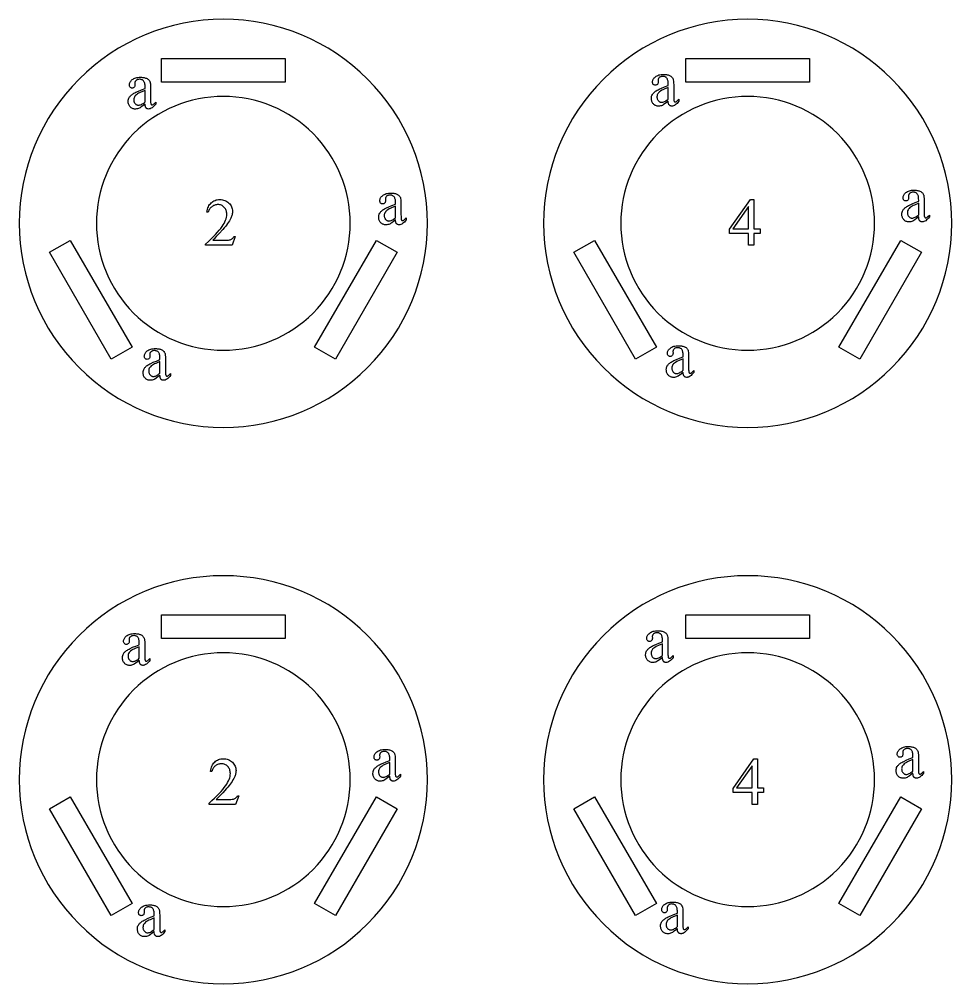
# Model space of a CAD drawing. Extents: x 9 to 960, y -397 to 558.
# Drawn here: x 308.7 to 496.1, y 238.2 to 432 of the extents above; entities that cross this region are included whole.
import ezdxf

# ---------------------------------------------------------------- set-up
doc = ezdxf.new("R2010")
doc.units = 0
doc.header["$MEASUREMENT"] = 0
for name, color, linetype in [('EXT', 1, 'CONTINUOUS'), ('INT', 5, 'CONTINUOUS'), ('TEXT', 18, 'CONTINUOUS')]:
    doc.layers.add(name, color=color, linetype=linetype)

msp = doc.modelspace()

# ---------------------------------------------------------------- linework, layer by layer
at = {"layer": 'EXT'}
for points in [[(349.72, 431.96, 0.414214), (308.72, 390.96, 0.414214), (349.72, 349.96, 0.414214), (390.72, 390.96, 0.414214)], [(455.09, 431.96, 0.414214), (414.09, 390.96, 0.414214), (455.09, 349.96, 0.414214), (496.09, 390.96, 0.414214)], [(349.72, 320.15, 0.414214), (308.72, 279.15, 0.414214), (349.72, 238.15, 0.414214), (390.72, 279.15, 0.414214)], [(455.09, 320.15, 0.414214), (414.09, 279.15, 0.414214), (455.09, 238.15, 0.414214), (496.09, 279.15, 0.414214)]]:
    msp.add_lwpolyline(points, format="xyb", close=True, dxfattribs=at)
at = {"layer": 'INT'}
for points in [[(337.32, 419.31), (337.32, 424.11), (362.12, 424.11), (362.12, 419.31)], [(442.69, 419.31), (442.69, 424.11), (467.49, 424.11), (467.49, 419.31)], [(331.37, 366.05), (327.21, 363.65), (314.81, 385.13), (318.97, 387.53)], [(380.47, 387.53), (384.63, 385.13), (372.23, 363.65), (368.07, 366.05)], [(436.74, 366.05), (432.58, 363.65), (420.18, 385.13), (424.34, 387.53)], [(485.84, 387.53), (490, 385.13), (477.6, 363.65), (473.44, 366.05)], [(337.32, 307.5), (337.32, 312.3), (362.12, 312.3), (362.12, 307.5)], [(442.69, 307.5), (442.69, 312.3), (467.49, 312.3), (467.49, 307.5)], [(331.37, 254.24), (327.21, 251.84), (314.81, 273.31), (318.97, 275.71)], [(380.47, 275.71), (384.63, 273.31), (372.23, 251.84), (368.07, 254.24)], [(436.74, 254.24), (432.58, 251.84), (420.18, 273.31), (424.34, 275.71)], [(485.84, 275.71), (490, 273.31), (477.6, 251.84), (473.44, 254.24)]]:
    msp.add_lwpolyline(points, close=True, dxfattribs=at)
for points in [[(349.72, 416.46, 0.414214), (324.22, 390.96, 0.414214), (349.72, 365.46, 0.414214), (375.22, 390.96, 0.414214)], [(455.09, 416.46, 0.414214), (429.59, 390.96, 0.414214), (455.09, 365.46, 0.414214), (480.59, 390.96, 0.414214)], [(349.72, 304.65, 0.414214), (324.22, 279.15, 0.414214), (349.72, 253.65, 0.414214), (375.22, 279.15, 0.414214)], [(455.09, 304.65, 0.414214), (429.59, 279.15, 0.414214), (455.09, 253.65, 0.414214), (480.59, 279.15, 0.414214)]]:
    msp.add_lwpolyline(points, format="xyb", close=True, dxfattribs=at)
at = {"layer": 'TEXT'}
for points in [[(439.13, 415.51), (438.7, 415.18), (438.36, 414.94), (438.11, 414.77), (437.95, 414.67), (437.77, 414.6), (437.58, 414.55), (437.39, 414.52), (437.19, 414.51), (437.03, 414.51), (436.89, 414.53), (436.75, 414.57), (436.61, 414.61), (436.49, 414.67), (436.37, 414.75), (436.25, 414.84), (436.15, 414.94), (436.05, 415.05), (435.97, 415.17), (435.9, 415.3), (435.84, 415.44), (435.8, 415.58), (435.77, 415.74), (435.75, 415.9), (435.74, 416.07), (435.75, 416.29), (435.79, 416.49), (435.85, 416.67), (435.94, 416.84), (436.01, 416.95), (436.1, 417.06), (436.2, 417.17), (436.31, 417.28), (436.44, 417.39), (436.57, 417.49), (436.72, 417.59), (436.89, 417.69), (437.07, 417.79), (437.28, 417.9), (437.78, 418.13), (438.4, 418.39), (439.13, 418.66), (439.13, 418.9), (439.12, 419.12), (439.11, 419.32), (439.08, 419.5), (439.05, 419.67), (439.01, 419.81), (438.96, 419.94), (438.9, 420.05), (438.84, 420.15), (438.76, 420.23), (438.68, 420.3), (438.58, 420.35), (438.48, 420.4), (438.37, 420.44), (438.26, 420.46), (438.13, 420.48), (438, 420.49), (437.8, 420.47), (437.71, 420.45), (437.62, 420.43), (437.54, 420.4), (437.47, 420.36), (437.4, 420.31), (437.33, 420.26), (437.22, 420.14), (437.18, 420.08), (437.14, 420.02), (437.12, 419.95), (437.1, 419.88), (437.08, 419.81), (437.08, 419.74), (437.09, 419.36), (437.08, 419.21), (437.06, 419.09), (437.01, 418.98), (436.94, 418.89), (436.85, 418.81), (436.76, 418.76), (436.65, 418.73), (436.53, 418.72), (436.41, 418.73), (436.31, 418.76), (436.21, 418.82), (436.13, 418.89), (436.06, 418.99), (436.01, 419.1), (435.98, 419.22), (435.97, 419.36), (435.98, 419.51), (436.01, 419.64), (436.05, 419.78), (436.12, 419.91), (436.2, 420.04), (436.3, 420.17), (436.42, 420.29), (436.56, 420.41), (436.71, 420.52), (436.88, 420.62), (437.06, 420.7), (437.26, 420.77), (437.47, 420.82), (437.7, 420.86), (437.94, 420.88), (438.2, 420.89), (438.39, 420.89), (438.58, 420.87), (438.76, 420.85), (438.93, 420.82), (439.09, 420.78), (439.25, 420.74), (439.39, 420.68), (439.52, 420.62), (439.62, 420.56), (439.71, 420.5), (439.79, 420.43), (439.86, 420.35), (439.93, 420.27), (440, 420.18), (440.05, 420.08), (440.1, 419.97), (440.13, 419.89), (440.15, 419.79), (440.19, 419.54), (440.21, 419.21), (440.22, 418.81), (440.22, 416.74), (440.23, 416.04), (440.24, 415.82), (440.25, 415.68), (440.27, 415.59), (440.3, 415.51), (440.33, 415.46), (440.36, 415.42), (440.4, 415.39), (440.45, 415.37), (440.49, 415.35), (440.54, 415.35), (440.64, 415.36), (440.72, 415.4), (440.81, 415.46), (440.93, 415.56), (441.26, 415.88), (441.26, 415.51), (441.08, 415.27), (440.89, 415.07), (440.71, 414.9), (440.54, 414.76), (440.36, 414.65), (440.18, 414.57), (440.01, 414.53), (439.93, 414.52), (439.84, 414.51), (439.69, 414.53), (439.62, 414.54), (439.55, 414.57), (439.49, 414.6), (439.43, 414.64), (439.37, 414.69), (439.32, 414.74), (439.28, 414.8), (439.24, 414.87), (439.21, 414.95), (439.18, 415.04), (439.14, 415.26)], [(333.99, 414.93), (333.57, 414.6), (333.23, 414.36), (332.98, 414.19), (332.82, 414.09), (332.64, 414.02), (332.45, 413.97), (332.25, 413.94), (332.06, 413.92), (331.9, 413.93), (331.75, 413.95), (331.61, 413.99), (331.48, 414.03), (331.35, 414.09), (331.23, 414.17), (331.12, 414.26), (331.02, 414.36), (330.92, 414.47), (330.84, 414.59), (330.77, 414.72), (330.71, 414.86), (330.67, 415), (330.63, 415.16), (330.61, 415.32), (330.61, 415.49), (330.62, 415.71), (330.66, 415.91), (330.72, 416.09), (330.81, 416.26), (330.88, 416.37), (330.97, 416.48), (331.07, 416.59), (331.18, 416.7), (331.3, 416.8), (331.44, 416.91), (331.59, 417.01), (331.75, 417.11), (331.94, 417.21), (332.15, 417.32), (332.65, 417.55), (333.27, 417.81), (333.99, 418.08), (333.99, 418.32), (333.99, 418.54), (333.98, 418.74), (333.95, 418.92), (333.92, 419.09), (333.88, 419.23), (333.83, 419.36), (333.77, 419.47), (333.7, 419.57), (333.63, 419.65), (333.54, 419.71), (333.45, 419.77), (333.35, 419.82), (333.24, 419.86), (333.12, 419.88), (333, 419.9), (332.86, 419.9), (332.67, 419.89), (332.58, 419.87), (332.49, 419.85), (332.41, 419.82), (332.33, 419.78), (332.27, 419.73), (332.2, 419.68), (332.09, 419.56), (332.05, 419.5), (332.01, 419.44), (331.98, 419.37), (331.96, 419.3), (331.95, 419.23), (331.95, 419.16), (331.96, 418.78), (331.95, 418.63), (331.92, 418.51), (331.87, 418.4), (331.81, 418.31), (331.72, 418.23), (331.63, 418.18), (331.52, 418.15), (331.4, 418.14), (331.28, 418.15), (331.17, 418.18), (331.08, 418.24), (331, 418.31), (330.93, 418.41), (330.88, 418.52), (330.85, 418.64), (330.84, 418.78), (330.85, 418.92), (330.88, 419.06), (330.92, 419.2), (330.99, 419.33), (331.07, 419.46), (331.17, 419.59), (331.29, 419.71), (331.42, 419.83), (331.58, 419.94), (331.75, 420.04), (331.93, 420.12), (332.13, 420.19), (332.34, 420.24), (332.57, 420.28), (332.81, 420.3), (333.06, 420.31), (333.26, 420.31), (333.45, 420.29), (333.63, 420.27), (333.8, 420.24), (333.96, 420.2), (334.11, 420.16), (334.26, 420.1), (334.39, 420.04), (334.49, 419.98), (334.57, 419.92), (334.66, 419.85), (334.73, 419.77), (334.8, 419.69), (334.86, 419.6), (334.92, 419.5), (334.97, 419.39), (335, 419.31), (335.02, 419.21), (335.06, 418.96), (335.08, 418.63), (335.09, 418.23), (335.09, 416.16), (335.1, 415.46), (335.11, 415.24), (335.12, 415.1), (335.14, 415.01), (335.17, 414.93), (335.2, 414.88), (335.23, 414.83), (335.27, 414.81), (335.31, 414.78), (335.36, 414.77), (335.41, 414.77), (335.51, 414.78), (335.59, 414.81), (335.68, 414.88), (335.8, 414.98), (336.13, 415.3), (336.13, 414.93), (335.95, 414.69), (335.76, 414.49), (335.58, 414.32), (335.4, 414.18), (335.23, 414.07), (335.05, 413.99), (334.88, 413.95), (334.79, 413.94), (334.71, 413.93), (334.56, 413.95), (334.48, 413.96), (334.42, 413.99), (334.36, 414.02), (334.3, 414.06), (334.24, 414.1), (334.19, 414.16), (334.15, 414.22), (334.11, 414.29), (334.07, 414.37), (334.05, 414.46), (334.01, 414.67)], [(333.99, 415.36), (333.99, 417.67), (333.17, 417.33), (332.89, 417.21), (332.7, 417.11), (332.46, 416.96), (332.25, 416.81), (332.08, 416.66), (332.01, 416.58), (331.95, 416.5), (331.85, 416.34), (331.78, 416.17), (331.74, 415.99), (331.72, 415.8), (331.73, 415.69), (331.74, 415.57), (331.76, 415.47), (331.79, 415.37), (331.83, 415.27), (331.88, 415.18), (331.94, 415.09), (332.01, 415.01), (332.08, 414.94), (332.16, 414.87), (332.23, 414.82), (332.32, 414.77), (332.4, 414.74), (332.49, 414.71), (332.57, 414.7), (332.67, 414.69), (332.8, 414.71), (332.94, 414.74), (333.09, 414.79), (333.25, 414.86), (333.42, 414.95), (333.6, 415.07), (333.79, 415.2)], [(439.13, 415.94), (439.13, 418.26), (438.3, 417.92), (438.02, 417.79), (437.83, 417.69), (437.59, 417.54), (437.38, 417.39), (437.21, 417.24), (437.14, 417.16), (437.08, 417.08), (436.98, 416.92), (436.91, 416.75), (436.87, 416.57), (436.86, 416.38), (436.86, 416.27), (436.87, 416.16), (436.9, 416.05), (436.93, 415.95), (436.97, 415.85), (437.02, 415.76), (437.07, 415.67), (437.14, 415.59), (437.21, 415.52), (437.29, 415.45), (437.37, 415.4), (437.45, 415.35), (437.53, 415.32), (437.62, 415.3), (437.71, 415.28), (437.8, 415.28), (437.93, 415.29), (438.07, 415.32), (438.22, 415.37), (438.38, 415.44), (438.55, 415.53), (438.73, 415.65), (438.92, 415.78)], [(489.46, 392.24), (489.03, 391.91), (488.7, 391.67), (488.45, 391.5), (488.28, 391.4), (488.1, 391.33), (487.91, 391.28), (487.72, 391.25), (487.52, 391.23), (487.37, 391.24), (487.22, 391.26), (487.08, 391.3), (486.95, 391.34), (486.82, 391.4), (486.7, 391.48), (486.59, 391.57), (486.48, 391.67), (486.39, 391.78), (486.3, 391.9), (486.23, 392.03), (486.18, 392.17), (486.13, 392.31), (486.1, 392.47), (486.08, 392.63), (486.07, 392.8), (486.09, 393.02), (486.12, 393.22), (486.19, 393.4), (486.27, 393.57), (486.35, 393.68), (486.43, 393.79), (486.53, 393.9), (486.65, 394.01), (486.77, 394.11), (486.91, 394.22), (487.06, 394.32), (487.22, 394.42), (487.4, 394.52), (487.61, 394.63), (488.12, 394.86), (488.73, 395.12), (489.46, 395.39), (489.46, 395.63), (489.45, 395.85), (489.44, 396.05), (489.42, 396.23), (489.39, 396.4), (489.35, 396.54), (489.3, 396.67), (489.24, 396.78), (489.17, 396.88), (489.09, 396.96), (489.01, 397.02), (488.92, 397.08), (488.82, 397.13), (488.71, 397.17), (488.59, 397.19), (488.46, 397.21), (488.33, 397.22), (488.13, 397.2), (488.04, 397.18), (487.96, 397.16), (487.87, 397.13), (487.8, 397.09), (487.73, 397.04), (487.67, 396.99), (487.56, 396.87), (487.51, 396.81), (487.48, 396.75), (487.45, 396.68), (487.43, 396.61), (487.42, 396.54), (487.41, 396.47), (487.43, 396.09), (487.42, 395.94), (487.39, 395.82), (487.34, 395.71), (487.27, 395.62), (487.19, 395.54), (487.09, 395.49), (486.98, 395.46), (486.86, 395.45), (486.75, 395.46), (486.64, 395.49), (486.55, 395.55), (486.46, 395.62), (486.39, 395.72), (486.34, 395.83), (486.32, 395.95), (486.31, 396.09), (486.31, 396.23), (486.34, 396.37), (486.39, 396.51), (486.45, 396.64), (486.53, 396.77), (486.63, 396.9), (486.75, 397.02), (486.89, 397.14), (487.04, 397.25), (487.21, 397.35), (487.39, 397.43), (487.59, 397.5), (487.8, 397.55), (488.03, 397.59), (488.27, 397.61), (488.53, 397.62), (488.73, 397.62), (488.92, 397.6), (489.1, 397.58), (489.27, 397.55), (489.43, 397.51), (489.58, 397.47), (489.72, 397.41), (489.86, 397.35), (489.95, 397.29), (490.04, 397.23), (490.12, 397.16), (490.2, 397.08), (490.27, 397), (490.33, 396.91), (490.38, 396.81), (490.43, 396.7), (490.46, 396.62), (490.49, 396.52), (490.52, 396.27), (490.55, 395.94), (490.55, 395.54), (490.55, 393.47), (490.56, 392.77), (490.57, 392.55), (490.59, 392.41), (490.61, 392.32), (490.63, 392.24), (490.66, 392.19), (490.7, 392.14), (490.74, 392.12), (490.78, 392.09), (490.82, 392.08), (490.87, 392.08), (490.97, 392.09), (491.06, 392.12), (491.14, 392.19), (491.26, 392.29), (491.6, 392.61), (491.6, 392.24), (491.41, 392), (491.23, 391.8), (491.05, 391.63), (490.87, 391.49), (490.69, 391.38), (490.52, 391.3), (490.35, 391.26), (490.26, 391.25), (490.18, 391.24), (490.02, 391.26), (489.95, 391.27), (489.88, 391.3), (489.82, 391.33), (489.76, 391.37), (489.71, 391.41), (489.66, 391.47), (489.61, 391.53), (489.57, 391.6), (489.54, 391.68), (489.51, 391.77), (489.47, 391.98)], [(352.11, 388.29), (351.48, 386.55), (346.17, 386.55), (346.17, 386.8), (346.73, 387.32), (347.25, 387.82), (347.73, 388.29), (348.16, 388.74), (348.55, 389.17), (348.9, 389.57), (349.21, 389.94), (349.47, 390.29), (349.69, 390.63), (349.88, 390.95), (350.05, 391.27), (350.18, 391.59), (350.29, 391.89), (350.36, 392.19), (350.41, 392.48), (350.42, 392.77), (350.41, 392.98), (350.39, 393.18), (350.35, 393.37), (350.29, 393.55), (350.22, 393.72), (350.13, 393.88), (350.02, 394.03), (349.9, 394.17), (349.76, 394.3), (349.62, 394.41), (349.48, 394.51), (349.32, 394.59), (349.16, 394.65), (349, 394.69), (348.82, 394.72), (348.64, 394.72), (348.48, 394.72), (348.32, 394.7), (348.16, 394.67), (348.01, 394.63), (347.87, 394.57), (347.72, 394.51), (347.59, 394.43), (347.45, 394.34), (347.32, 394.23), (347.2, 394.12), (347.09, 393.99), (346.99, 393.86), (346.9, 393.71), (346.81, 393.55), (346.74, 393.38), (346.67, 393.2), (346.43, 393.2), (346.48, 393.5), (346.54, 393.78), (346.62, 394.04), (346.72, 394.28), (346.84, 394.51), (346.97, 394.72), (347.12, 394.91), (347.28, 395.08), (347.46, 395.24), (347.64, 395.37), (347.84, 395.48), (348.05, 395.58), (348.27, 395.65), (348.5, 395.7), (348.74, 395.73), (348.99, 395.74), (349.26, 395.73), (349.52, 395.7), (349.77, 395.64), (350, 395.56), (350.22, 395.47), (350.43, 395.34), (350.63, 395.2), (350.82, 395.04), (351, 394.86), (351.14, 394.67), (351.27, 394.47), (351.37, 394.27), (351.45, 394.06), (351.51, 393.84), (351.55, 393.61), (351.56, 393.38), (351.55, 393.21), (351.54, 393.04), (351.51, 392.86), (351.48, 392.69), (351.43, 392.52), (351.38, 392.35), (351.31, 392.18), (351.24, 392.01), (351.11, 391.74), (350.95, 391.46), (350.78, 391.19), (350.59, 390.9), (350.39, 390.62), (350.16, 390.33), (349.91, 390.03), (349.65, 389.73), (348.9, 388.92), (348.3, 388.29), (347.86, 387.83), (347.58, 387.56), (349.93, 387.56), (350.26, 387.56), (350.54, 387.57), (350.76, 387.59), (350.94, 387.61), (351.08, 387.64), (351.21, 387.69), (351.34, 387.75), (351.46, 387.83), (351.57, 387.92), (351.67, 388.02), (351.77, 388.15), (351.86, 388.29)], [(384.33, 391.66), (383.9, 391.33), (383.56, 391.09), (383.31, 390.91), (383.15, 390.82), (382.97, 390.75), (382.78, 390.7), (382.59, 390.66), (382.39, 390.65), (382.23, 390.66), (382.09, 390.68), (381.95, 390.71), (381.81, 390.76), (381.69, 390.82), (381.57, 390.9), (381.46, 390.98), (381.35, 391.09), (381.25, 391.2), (381.17, 391.32), (381.1, 391.45), (381.04, 391.58), (381, 391.73), (380.97, 391.89), (380.95, 392.05), (380.94, 392.22), (380.95, 392.44), (380.99, 392.64), (381.05, 392.82), (381.14, 392.99), (381.21, 393.1), (381.3, 393.21), (381.4, 393.32), (381.51, 393.43), (381.64, 393.53), (381.77, 393.64), (381.92, 393.74), (382.09, 393.84), (382.27, 393.94), (382.48, 394.05), (382.98, 394.28), (383.6, 394.53), (384.33, 394.81), (384.33, 395.05), (384.32, 395.27), (384.31, 395.47), (384.29, 395.65), (384.25, 395.81), (384.21, 395.96), (384.16, 396.09), (384.11, 396.2), (384.04, 396.3), (383.96, 396.38), (383.88, 396.44), (383.78, 396.5), (383.68, 396.55), (383.57, 396.59), (383.46, 396.61), (383.33, 396.63), (383.2, 396.63), (383, 396.62), (382.91, 396.6), (382.82, 396.58), (382.74, 396.55), (382.67, 396.51), (382.6, 396.46), (382.53, 396.41), (382.42, 396.29), (382.38, 396.23), (382.35, 396.17), (382.32, 396.1), (382.3, 396.03), (382.29, 395.96), (382.28, 395.89), (382.3, 395.51), (382.29, 395.36), (382.26, 395.24), (382.21, 395.13), (382.14, 395.03), (382.06, 394.96), (381.96, 394.91), (381.85, 394.88), (381.73, 394.87), (381.61, 394.88), (381.51, 394.91), (381.41, 394.97), (381.33, 395.04), (381.26, 395.14), (381.21, 395.25), (381.18, 395.37), (381.17, 395.51), (381.18, 395.65), (381.21, 395.79), (381.26, 395.93), (381.32, 396.06), (381.4, 396.19), (381.5, 396.32), (381.62, 396.44), (381.76, 396.56), (381.91, 396.67), (382.08, 396.77), (382.26, 396.85), (382.46, 396.92), (382.67, 396.97), (382.9, 397.01), (383.14, 397.03), (383.4, 397.04), (383.6, 397.03), (383.78, 397.02), (383.96, 397), (384.13, 396.97), (384.3, 396.93), (384.45, 396.89), (384.59, 396.83), (384.72, 396.77), (384.82, 396.71), (384.91, 396.65), (384.99, 396.58), (385.06, 396.5), (385.13, 396.42), (385.2, 396.33), (385.25, 396.23), (385.3, 396.12), (385.33, 396.04), (385.35, 395.94), (385.39, 395.69), (385.41, 395.36), (385.42, 394.95), (385.42, 392.89), (385.43, 392.19), (385.44, 391.97), (385.45, 391.83), (385.47, 391.74), (385.5, 391.66), (385.53, 391.6), (385.56, 391.56), (385.6, 391.53), (385.65, 391.51), (385.69, 391.5), (385.74, 391.5), (385.84, 391.51), (385.93, 391.54), (386.01, 391.61), (386.13, 391.71), (386.46, 392.03), (386.46, 391.66), (386.28, 391.42), (386.1, 391.22), (385.92, 391.05), (385.74, 390.91), (385.56, 390.8), (385.39, 390.72), (385.21, 390.68), (385.13, 390.66), (385.04, 390.66), (384.89, 390.67), (384.82, 390.69), (384.75, 390.72), (384.69, 390.75), (384.63, 390.79), (384.58, 390.83), (384.53, 390.89), (384.48, 390.95), (384.44, 391.02), (384.41, 391.1), (384.38, 391.19), (384.34, 391.4)], [(457.57, 389.87), (457.57, 388.93), (456.36, 388.93), (456.36, 386.55), (455.27, 386.55), (455.27, 388.93), (451.46, 388.93), (451.46, 389.78), (455.63, 395.74), (456.36, 395.74), (456.36, 389.87)], [(384.33, 392.09), (384.33, 394.4), (383.5, 394.06), (383.22, 393.94), (383.03, 393.84), (382.79, 393.69), (382.58, 393.54), (382.41, 393.39), (382.34, 393.31), (382.28, 393.23), (382.18, 393.07), (382.11, 392.9), (382.07, 392.72), (382.06, 392.53), (382.06, 392.42), (382.07, 392.3), (382.1, 392.2), (382.13, 392.1), (382.17, 392), (382.22, 391.91), (382.27, 391.82), (382.34, 391.74), (382.41, 391.67), (382.49, 391.6), (382.57, 391.55), (382.65, 391.5), (382.73, 391.47), (382.82, 391.44), (382.91, 391.43), (383, 391.42), (383.13, 391.43), (383.27, 391.47), (383.42, 391.52), (383.58, 391.59), (383.75, 391.68), (383.93, 391.8), (384.13, 391.93)], [(455.27, 389.87), (455.27, 394.34), (452.11, 389.87)], [(489.46, 392.67), (489.46, 394.98), (488.63, 394.64), (488.35, 394.52), (488.16, 394.42), (487.92, 394.27), (487.71, 394.12), (487.55, 393.97), (487.48, 393.89), (487.41, 393.81), (487.32, 393.65), (487.24, 393.48), (487.2, 393.3), (487.19, 393.11), (487.19, 393), (487.21, 392.88), (487.23, 392.78), (487.26, 392.68), (487.3, 392.58), (487.35, 392.49), (487.41, 392.4), (487.47, 392.32), (487.55, 392.25), (487.62, 392.18), (487.7, 392.13), (487.78, 392.08), (487.86, 392.05), (487.95, 392.02), (488.04, 392.01), (488.13, 392), (488.26, 392.02), (488.4, 392.05), (488.55, 392.1), (488.72, 392.17), (488.89, 392.26), (489.07, 392.38), (489.26, 392.51)], [(442.13, 360.99), (441.7, 360.67), (441.36, 360.42), (441.11, 360.25), (440.95, 360.15), (440.77, 360.08), (440.58, 360.03), (440.39, 360), (440.19, 359.99), (440.03, 359.99), (439.89, 360.01), (439.75, 360.05), (439.61, 360.09), (439.49, 360.15), (439.37, 360.23), (439.25, 360.32), (439.15, 360.42), (439.05, 360.53), (438.97, 360.65), (438.9, 360.78), (438.84, 360.92), (438.8, 361.06), (438.77, 361.22), (438.75, 361.38), (438.74, 361.55), (438.75, 361.77), (438.79, 361.97), (438.85, 362.15), (438.94, 362.32), (439.01, 362.43), (439.1, 362.54), (439.2, 362.65), (439.31, 362.76), (439.44, 362.87), (439.57, 362.97), (439.72, 363.07), (439.89, 363.17), (440.07, 363.27), (440.28, 363.38), (440.78, 363.61), (441.4, 363.87), (442.13, 364.14), (442.13, 364.38), (442.12, 364.6), (442.11, 364.8), (442.08, 364.98), (442.05, 365.15), (442.01, 365.29), (441.96, 365.42), (441.9, 365.53), (441.84, 365.63), (441.76, 365.71), (441.68, 365.78), (441.58, 365.83), (441.48, 365.88), (441.37, 365.92), (441.26, 365.95), (441.13, 365.96), (441, 365.97), (440.8, 365.95), (440.71, 365.93), (440.62, 365.91), (440.54, 365.88), (440.47, 365.84), (440.4, 365.79), (440.33, 365.74), (440.22, 365.62), (440.18, 365.56), (440.14, 365.5), (440.12, 365.43), (440.1, 365.36), (440.08, 365.3), (440.08, 365.22), (440.09, 364.84), (440.08, 364.69), (440.06, 364.57), (440.01, 364.46), (439.94, 364.37), (439.85, 364.29), (439.76, 364.24), (439.65, 364.21), (439.53, 364.2), (439.41, 364.21), (439.31, 364.24), (439.21, 364.3), (439.13, 364.37), (439.06, 364.47), (439.01, 364.58), (438.98, 364.7), (438.97, 364.84), (438.98, 364.99), (439.01, 365.12), (439.05, 365.26), (439.12, 365.39), (439.2, 365.52), (439.3, 365.65), (439.42, 365.77), (439.56, 365.89), (439.71, 366.01), (439.88, 366.1), (440.06, 366.18), (440.26, 366.25), (440.47, 366.3), (440.7, 366.34), (440.94, 366.36), (441.2, 366.37), (441.39, 366.37), (441.58, 366.35), (441.76, 366.33), (441.93, 366.3), (442.09, 366.27), (442.25, 366.22), (442.39, 366.16), (442.52, 366.1), (442.62, 366.04), (442.71, 365.98), (442.79, 365.91), (442.86, 365.84), (442.93, 365.75), (443, 365.66), (443.05, 365.56), (443.1, 365.46), (443.13, 365.37), (443.15, 365.28), (443.19, 365.02), (443.21, 364.69), (443.22, 364.29), (443.22, 362.22), (443.23, 361.52), (443.24, 361.3), (443.25, 361.16), (443.27, 361.07), (443.3, 360.99), (443.33, 360.94), (443.36, 360.9), (443.4, 360.87), (443.45, 360.85), (443.49, 360.83), (443.54, 360.83), (443.64, 360.84), (443.72, 360.88), (443.81, 360.94), (443.93, 361.04), (444.26, 361.36), (444.26, 360.99), (444.08, 360.76), (443.89, 360.55), (443.71, 360.38), (443.54, 360.24), (443.36, 360.13), (443.18, 360.06), (443.01, 360.01), (442.93, 360), (442.84, 359.99), (442.69, 360.01), (442.62, 360.02), (442.55, 360.05), (442.49, 360.08), (442.43, 360.12), (442.37, 360.17), (442.32, 360.22), (442.28, 360.28), (442.24, 360.35), (442.21, 360.43), (442.18, 360.52), (442.14, 360.74)], [(336.99, 360.41), (336.57, 360.08), (336.23, 359.84), (335.98, 359.67), (335.82, 359.57), (335.64, 359.5), (335.45, 359.45), (335.25, 359.42), (335.06, 359.41), (334.9, 359.41), (334.75, 359.43), (334.61, 359.47), (334.48, 359.51), (334.35, 359.57), (334.23, 359.65), (334.12, 359.74), (334.02, 359.84), (333.92, 359.95), (333.84, 360.07), (333.77, 360.2), (333.71, 360.34), (333.67, 360.48), (333.63, 360.64), (333.61, 360.8), (333.61, 360.97), (333.62, 361.19), (333.66, 361.39), (333.72, 361.57), (333.81, 361.74), (333.88, 361.85), (333.97, 361.96), (334.07, 362.07), (334.18, 362.18), (334.3, 362.29), (334.44, 362.39), (334.59, 362.49), (334.75, 362.59), (334.94, 362.69), (335.15, 362.8), (335.65, 363.03), (336.27, 363.29), (336.99, 363.56), (336.99, 363.8), (336.99, 364.02), (336.98, 364.22), (336.95, 364.4), (336.92, 364.57), (336.88, 364.71), (336.83, 364.84), (336.77, 364.95), (336.7, 365.05), (336.63, 365.13), (336.54, 365.2), (336.45, 365.25), (336.35, 365.3), (336.24, 365.34), (336.12, 365.36), (336, 365.38), (335.86, 365.39), (335.67, 365.37), (335.58, 365.35), (335.49, 365.33), (335.41, 365.3), (335.33, 365.26), (335.27, 365.21), (335.2, 365.16), (335.09, 365.04), (335.05, 364.98), (335.01, 364.92), (334.98, 364.85), (334.96, 364.78), (334.95, 364.71), (334.95, 364.64), (334.96, 364.26), (334.95, 364.11), (334.92, 363.99), (334.87, 363.88), (334.81, 363.79), (334.72, 363.71), (334.63, 363.66), (334.52, 363.63), (334.4, 363.62), (334.28, 363.63), (334.17, 363.66), (334.08, 363.72), (334, 363.79), (333.93, 363.89), (333.88, 364), (333.85, 364.12), (333.84, 364.26), (333.85, 364.41), (333.88, 364.54), (333.92, 364.68), (333.99, 364.81), (334.07, 364.94), (334.17, 365.07), (334.29, 365.19), (334.42, 365.31), (334.58, 365.42), (334.75, 365.52), (334.93, 365.6), (335.13, 365.67), (335.34, 365.72), (335.57, 365.76), (335.81, 365.78), (336.06, 365.79), (336.26, 365.79), (336.45, 365.77), (336.63, 365.75), (336.8, 365.72), (336.96, 365.68), (337.11, 365.64), (337.26, 365.58), (337.39, 365.52), (337.49, 365.46), (337.57, 365.4), (337.66, 365.33), (337.73, 365.25), (337.8, 365.17), (337.86, 365.08), (337.92, 364.98), (337.97, 364.87), (338, 364.79), (338.02, 364.69), (338.06, 364.44), (338.08, 364.11), (338.09, 363.71), (338.09, 361.64), (338.1, 360.94), (338.11, 360.72), (338.12, 360.58), (338.14, 360.49), (338.17, 360.41), (338.2, 360.36), (338.23, 360.31), (338.27, 360.29), (338.31, 360.27), (338.36, 360.25), (338.41, 360.25), (338.51, 360.26), (338.59, 360.29), (338.68, 360.36), (338.8, 360.46), (339.13, 360.78), (339.13, 360.41), (338.95, 360.17), (338.76, 359.97), (338.58, 359.8), (338.4, 359.66), (338.23, 359.55), (338.05, 359.47), (337.88, 359.43), (337.79, 359.42), (337.71, 359.41), (337.56, 359.43), (337.48, 359.44), (337.42, 359.47), (337.36, 359.5), (337.3, 359.54), (337.24, 359.58), (337.19, 359.64), (337.15, 359.7), (337.11, 359.77), (337.07, 359.85), (337.05, 359.94), (337.01, 360.16)], [(336.99, 360.84), (336.99, 363.16), (336.17, 362.82), (335.89, 362.69), (335.7, 362.59), (335.46, 362.44), (335.25, 362.29), (335.08, 362.14), (335.01, 362.06), (334.95, 361.98), (334.85, 361.82), (334.78, 361.65), (334.74, 361.47), (334.72, 361.28), (334.73, 361.17), (334.74, 361.06), (334.76, 360.95), (334.79, 360.85), (334.83, 360.75), (334.88, 360.66), (334.94, 360.57), (335.01, 360.49), (335.08, 360.42), (335.16, 360.35), (335.23, 360.3), (335.32, 360.25), (335.4, 360.22), (335.49, 360.2), (335.57, 360.18), (335.67, 360.18), (335.8, 360.19), (335.94, 360.22), (336.09, 360.27), (336.25, 360.34), (336.42, 360.43), (336.6, 360.55), (336.79, 360.68)], [(442.13, 361.42), (442.13, 363.74), (441.3, 363.4), (441.02, 363.27), (440.83, 363.17), (440.59, 363.02), (440.38, 362.87), (440.21, 362.72), (440.14, 362.64), (440.08, 362.56), (439.98, 362.4), (439.91, 362.23), (439.87, 362.05), (439.86, 361.86), (439.86, 361.75), (439.87, 361.64), (439.9, 361.53), (439.93, 361.43), (439.97, 361.33), (440.02, 361.24), (440.07, 361.15), (440.14, 361.07), (440.21, 361), (440.29, 360.93), (440.37, 360.88), (440.45, 360.84), (440.53, 360.8), (440.62, 360.78), (440.71, 360.76), (440.8, 360.76), (440.93, 360.77), (441.07, 360.8), (441.22, 360.85), (441.38, 360.92), (441.55, 361.02), (441.73, 361.13), (441.92, 361.26)], [(332.84, 303.13), (332.41, 302.8), (332.07, 302.56), (331.82, 302.38), (331.66, 302.29), (331.48, 302.22), (331.29, 302.17), (331.1, 302.13), (330.9, 302.12), (330.74, 302.13), (330.6, 302.15), (330.46, 302.19), (330.32, 302.23), (330.2, 302.29), (330.08, 302.37), (329.96, 302.45), (329.86, 302.56), (329.76, 302.67), (329.68, 302.79), (329.61, 302.92), (329.55, 303.06), (329.51, 303.2), (329.48, 303.36), (329.46, 303.52), (329.45, 303.69), (329.46, 303.91), (329.5, 304.11), (329.56, 304.29), (329.65, 304.46), (329.72, 304.57), (329.81, 304.68), (329.91, 304.79), (330.02, 304.9), (330.15, 305), (330.28, 305.11), (330.43, 305.21), (330.6, 305.31), (330.78, 305.41), (330.99, 305.52), (331.49, 305.75), (332.11, 306), (332.84, 306.28), (332.84, 306.52), (332.83, 306.74), (332.82, 306.94), (332.8, 307.12), (332.76, 307.28), (332.72, 307.43), (332.67, 307.56), (332.61, 307.67), (332.55, 307.77), (332.47, 307.85), (332.39, 307.91), (332.29, 307.97), (332.19, 308.02), (332.08, 308.06), (331.97, 308.08), (331.84, 308.1), (331.71, 308.1), (331.51, 308.09), (331.42, 308.07), (331.33, 308.05), (331.25, 308.02), (331.18, 307.98), (331.11, 307.93), (331.04, 307.88), (330.93, 307.76), (330.89, 307.7), (330.85, 307.64), (330.83, 307.57), (330.81, 307.5), (330.8, 307.43), (330.79, 307.36), (330.8, 306.98), (330.8, 306.83), (330.77, 306.71), (330.72, 306.6), (330.65, 306.5), (330.56, 306.43), (330.47, 306.38), (330.36, 306.35), (330.24, 306.34), (330.12, 306.35), (330.02, 306.38), (329.92, 306.44), (329.84, 306.51), (329.77, 306.61), (329.72, 306.72), (329.69, 306.84), (329.68, 306.98), (329.69, 307.12), (329.72, 307.26), (329.77, 307.4), (329.83, 307.53), (329.91, 307.66), (330.01, 307.79), (330.13, 307.91), (330.27, 308.03), (330.42, 308.14), (330.59, 308.24), (330.77, 308.32), (330.97, 308.39), (331.18, 308.44), (331.41, 308.48), (331.65, 308.5), (331.91, 308.51), (332.1, 308.51), (332.29, 308.49), (332.47, 308.47), (332.64, 308.44), (332.8, 308.4), (332.96, 308.36), (333.1, 308.3), (333.23, 308.24), (333.33, 308.18), (333.42, 308.12), (333.5, 308.05), (333.57, 307.97), (333.64, 307.89), (333.71, 307.8), (333.76, 307.7), (333.81, 307.59), (333.84, 307.51), (333.86, 307.41), (333.9, 307.16), (333.92, 306.83), (333.93, 306.43), (333.93, 304.36), (333.94, 303.66), (333.95, 303.44), (333.96, 303.3), (333.98, 303.21), (334.01, 303.13), (334.04, 303.08), (334.07, 303.03), (334.11, 303), (334.16, 302.98), (334.2, 302.97), (334.25, 302.97), (334.35, 302.98), (334.44, 303.01), (334.52, 303.08), (334.64, 303.18), (334.97, 303.5), (334.97, 303.13), (334.79, 302.89), (334.61, 302.69), (334.42, 302.52), (334.25, 302.38), (334.07, 302.27), (333.9, 302.19), (333.72, 302.15), (333.64, 302.13), (333.55, 302.13), (333.4, 302.15), (333.33, 302.16), (333.26, 302.19), (333.2, 302.22), (333.14, 302.26), (333.09, 302.3), (333.04, 302.36), (332.99, 302.42), (332.95, 302.49), (332.92, 302.57), (332.89, 302.66), (332.85, 302.87)], [(437.97, 303.71), (437.54, 303.38), (437.21, 303.14), (436.96, 302.97), (436.79, 302.87), (436.61, 302.8), (436.42, 302.75), (436.23, 302.72), (436.03, 302.71), (435.88, 302.71), (435.73, 302.73), (435.59, 302.77), (435.46, 302.81), (435.33, 302.87), (435.21, 302.95), (435.1, 303.04), (434.99, 303.14), (434.9, 303.25), (434.81, 303.37), (434.74, 303.5), (434.69, 303.64), (434.64, 303.78), (434.61, 303.94), (434.59, 304.1), (434.58, 304.27), (434.6, 304.49), (434.63, 304.69), (434.7, 304.87), (434.78, 305.04), (434.86, 305.15), (434.94, 305.26), (435.04, 305.37), (435.15, 305.48), (435.28, 305.58), (435.42, 305.69), (435.57, 305.79), (435.73, 305.89), (435.91, 305.99), (436.12, 306.1), (436.62, 306.33), (437.24, 306.59), (437.97, 306.86), (437.97, 307.1), (437.96, 307.32), (437.95, 307.52), (437.93, 307.7), (437.9, 307.87), (437.86, 308.01), (437.81, 308.14), (437.75, 308.25), (437.68, 308.35), (437.6, 308.43), (437.52, 308.49), (437.43, 308.55), (437.33, 308.6), (437.22, 308.64), (437.1, 308.66), (436.97, 308.68), (436.84, 308.69), (436.64, 308.67), (436.55, 308.65), (436.46, 308.63), (436.38, 308.6), (436.31, 308.56), (436.24, 308.51), (436.18, 308.46), (436.07, 308.34), (436.02, 308.28), (435.99, 308.22), (435.96, 308.15), (435.94, 308.08), (435.93, 308.01), (435.92, 307.94), (435.94, 307.56), (435.93, 307.41), (435.9, 307.29), (435.85, 307.18), (435.78, 307.09), (435.7, 307.01), (435.6, 306.96), (435.49, 306.93), (435.37, 306.92), (435.26, 306.93), (435.15, 306.96), (435.05, 307.02), (434.97, 307.09), (434.9, 307.19), (434.85, 307.3), (434.83, 307.42), (434.82, 307.56), (434.82, 307.7), (434.85, 307.84), (434.9, 307.98), (434.96, 308.11), (435.04, 308.24), (435.14, 308.37), (435.26, 308.49), (435.4, 308.61), (435.55, 308.72), (435.72, 308.82), (435.9, 308.9), (436.1, 308.97), (436.31, 309.02), (436.54, 309.06), (436.78, 309.08), (437.04, 309.09), (437.24, 309.09), (437.43, 309.07), (437.61, 309.05), (437.78, 309.02), (437.94, 308.98), (438.09, 308.94), (438.23, 308.88), (438.37, 308.82), (438.46, 308.76), (438.55, 308.7), (438.63, 308.63), (438.71, 308.55), (438.78, 308.47), (438.84, 308.38), (438.89, 308.28), (438.94, 308.17), (438.97, 308.09), (439, 307.99), (439.03, 307.74), (439.06, 307.41), (439.06, 307.01), (439.06, 304.94), (439.07, 304.24), (439.08, 304.02), (439.1, 303.88), (439.12, 303.79), (439.14, 303.71), (439.17, 303.66), (439.21, 303.61), (439.25, 303.59), (439.29, 303.56), (439.33, 303.55), (439.38, 303.55), (439.48, 303.56), (439.57, 303.59), (439.65, 303.66), (439.77, 303.76), (440.11, 304.08), (440.11, 303.71), (439.92, 303.47), (439.74, 303.27), (439.56, 303.1), (439.38, 302.96), (439.2, 302.85), (439.03, 302.77), (438.86, 302.73), (438.77, 302.72), (438.68, 302.71), (438.53, 302.73), (438.46, 302.74), (438.39, 302.77), (438.33, 302.8), (438.27, 302.84), (438.22, 302.88), (438.17, 302.94), (438.12, 303), (438.08, 303.07), (438.05, 303.15), (438.02, 303.24), (437.98, 303.46)], [(437.97, 304.14), (437.97, 306.46), (437.14, 306.12), (436.86, 305.99), (436.67, 305.89), (436.43, 305.74), (436.22, 305.59), (436.06, 305.44), (435.98, 305.36), (435.92, 305.28), (435.83, 305.12), (435.75, 304.95), (435.71, 304.77), (435.7, 304.58), (435.7, 304.47), (435.72, 304.35), (435.74, 304.25), (435.77, 304.15), (435.81, 304.05), (435.86, 303.96), (435.92, 303.87), (435.98, 303.79), (436.06, 303.72), (436.13, 303.65), (436.21, 303.6), (436.29, 303.55), (436.37, 303.52), (436.46, 303.49), (436.55, 303.48), (436.64, 303.48), (436.77, 303.49), (436.91, 303.52), (437.06, 303.57), (437.22, 303.64), (437.4, 303.73), (437.58, 303.85), (437.77, 303.98)], [(332.84, 303.56), (332.84, 305.87), (332.01, 305.53), (331.73, 305.41), (331.54, 305.31), (331.3, 305.16), (331.09, 305.01), (330.92, 304.86), (330.85, 304.78), (330.79, 304.7), (330.69, 304.54), (330.62, 304.37), (330.58, 304.19), (330.57, 304), (330.57, 303.89), (330.58, 303.77), (330.61, 303.67), (330.64, 303.57), (330.68, 303.47), (330.73, 303.38), (330.78, 303.29), (330.85, 303.21), (330.92, 303.14), (331, 303.07), (331.08, 303.02), (331.16, 302.97), (331.24, 302.94), (331.33, 302.91), (331.42, 302.9), (331.51, 302.89), (331.64, 302.9), (331.78, 302.94), (331.93, 302.99), (332.09, 303.06), (332.26, 303.15), (332.44, 303.27), (332.64, 303.4)], [(383.17, 279.86), (382.74, 279.53), (382.41, 279.29), (382.16, 279.11), (381.99, 279.02), (381.81, 278.95), (381.62, 278.9), (381.43, 278.86), (381.23, 278.85), (381.08, 278.86), (380.93, 278.88), (380.79, 278.91), (380.66, 278.96), (380.53, 279.02), (380.41, 279.1), (380.3, 279.18), (380.19, 279.29), (380.1, 279.4), (380.01, 279.52), (379.94, 279.65), (379.89, 279.78), (379.84, 279.93), (379.81, 280.09), (379.79, 280.25), (379.78, 280.42), (379.8, 280.63), (379.83, 280.83), (379.9, 281.02), (379.98, 281.19), (380.06, 281.3), (380.14, 281.41), (380.24, 281.52), (380.36, 281.63), (380.48, 281.73), (380.62, 281.84), (380.77, 281.94), (380.93, 282.04), (381.11, 282.14), (381.32, 282.25), (381.83, 282.48), (382.44, 282.73), (383.17, 283.01), (383.17, 283.25), (383.16, 283.47), (383.15, 283.67), (383.13, 283.85), (383.1, 284.01), (383.06, 284.16), (383.01, 284.29), (382.95, 284.4), (382.88, 284.5), (382.8, 284.57), (382.72, 284.64), (382.63, 284.7), (382.53, 284.75), (382.42, 284.79), (382.3, 284.81), (382.17, 284.83), (382.04, 284.83), (381.84, 284.82), (381.75, 284.8), (381.67, 284.78), (381.59, 284.75), (381.51, 284.71), (381.44, 284.66), (381.38, 284.61), (381.27, 284.49), (381.22, 284.43), (381.19, 284.37), (381.16, 284.3), (381.14, 284.23), (381.13, 284.16), (381.12, 284.09), (381.14, 283.71), (381.13, 283.56), (381.1, 283.43), (381.05, 283.33), (380.98, 283.23), (380.9, 283.16), (380.8, 283.11), (380.69, 283.08), (380.57, 283.07), (380.46, 283.08), (380.35, 283.11), (380.26, 283.17), (380.17, 283.24), (380.1, 283.33), (380.06, 283.44), (380.03, 283.57), (380.02, 283.71), (380.03, 283.85), (380.05, 283.99), (380.1, 284.13), (380.16, 284.26), (380.24, 284.39), (380.35, 284.52), (380.46, 284.64), (380.6, 284.76), (380.75, 284.87), (380.92, 284.97), (381.1, 285.05), (381.3, 285.12), (381.51, 285.17), (381.74, 285.21), (381.98, 285.23), (382.24, 285.24), (382.44, 285.23), (382.63, 285.22), (382.81, 285.2), (382.98, 285.17), (383.14, 285.13), (383.29, 285.09), (383.43, 285.03), (383.57, 284.97), (383.66, 284.91), (383.75, 284.85), (383.83, 284.78), (383.91, 284.7), (383.98, 284.62), (384.04, 284.53), (384.1, 284.43), (384.14, 284.32), (384.17, 284.24), (384.2, 284.14), (384.23, 283.89), (384.26, 283.56), (384.26, 283.15), (384.26, 281.09), (384.27, 280.39), (384.28, 280.17), (384.3, 280.03), (384.32, 279.94), (384.34, 279.86), (384.37, 279.8), (384.41, 279.76), (384.45, 279.73), (384.49, 279.71), (384.53, 279.7), (384.58, 279.7), (384.68, 279.71), (384.77, 279.74), (384.85, 279.81), (384.97, 279.91), (385.31, 280.23), (385.31, 279.86), (385.12, 279.62), (384.94, 279.42), (384.76, 279.25), (384.58, 279.11), (384.4, 279), (384.23, 278.92), (384.06, 278.88), (383.97, 278.86), (383.89, 278.86), (383.73, 278.87), (383.66, 278.89), (383.59, 278.92), (383.53, 278.95), (383.47, 278.99), (383.42, 279.03), (383.37, 279.09), (383.32, 279.15), (383.28, 279.22), (383.25, 279.3), (383.22, 279.39), (383.18, 279.6)], [(488.3, 280.44), (487.88, 280.11), (487.54, 279.87), (487.29, 279.7), (487.13, 279.6), (486.94, 279.53), (486.76, 279.48), (486.56, 279.44), (486.36, 279.43), (486.21, 279.44), (486.06, 279.46), (485.92, 279.5), (485.79, 279.54), (485.66, 279.6), (485.54, 279.68), (485.43, 279.76), (485.32, 279.87), (485.23, 279.98), (485.15, 280.1), (485.08, 280.23), (485.02, 280.37), (484.97, 280.51), (484.94, 280.67), (484.92, 280.83), (484.92, 281), (484.93, 281.22), (484.97, 281.42), (485.03, 281.6), (485.12, 281.77), (485.19, 281.88), (485.28, 281.99), (485.38, 282.1), (485.49, 282.21), (485.61, 282.31), (485.75, 282.42), (485.9, 282.52), (486.06, 282.62), (486.24, 282.72), (486.45, 282.83), (486.96, 283.06), (487.57, 283.31), (488.3, 283.59), (488.3, 283.83), (488.3, 284.05), (488.28, 284.25), (488.26, 284.43), (488.23, 284.59), (488.19, 284.74), (488.14, 284.87), (488.08, 284.98), (488.01, 285.08), (487.94, 285.16), (487.85, 285.22), (487.76, 285.28), (487.66, 285.33), (487.55, 285.37), (487.43, 285.39), (487.31, 285.41), (487.17, 285.41), (486.97, 285.4), (486.88, 285.38), (486.8, 285.36), (486.72, 285.33), (486.64, 285.29), (486.57, 285.24), (486.51, 285.19), (486.4, 285.07), (486.36, 285.01), (486.32, 284.95), (486.29, 284.88), (486.27, 284.81), (486.26, 284.74), (486.26, 284.67), (486.27, 284.29), (486.26, 284.14), (486.23, 284.02), (486.18, 283.91), (486.11, 283.82), (486.03, 283.74), (485.93, 283.69), (485.83, 283.66), (485.71, 283.65), (485.59, 283.66), (485.48, 283.69), (485.39, 283.75), (485.3, 283.82), (485.24, 283.92), (485.19, 284.03), (485.16, 284.15), (485.15, 284.29), (485.16, 284.43), (485.19, 284.57), (485.23, 284.71), (485.29, 284.84), (485.38, 284.97), (485.48, 285.1), (485.6, 285.22), (485.73, 285.34), (485.89, 285.45), (486.05, 285.55), (486.24, 285.63), (486.43, 285.7), (486.65, 285.75), (486.87, 285.79), (487.12, 285.81), (487.37, 285.82), (487.57, 285.82), (487.76, 285.8), (487.94, 285.78), (488.11, 285.75), (488.27, 285.71), (488.42, 285.67), (488.57, 285.61), (488.7, 285.55), (488.79, 285.49), (488.88, 285.43), (488.96, 285.36), (489.04, 285.28), (489.11, 285.2), (489.17, 285.11), (489.23, 285.01), (489.28, 284.9), (489.3, 284.82), (489.33, 284.72), (489.37, 284.47), (489.39, 284.14), (489.4, 283.74), (489.4, 281.67), (489.4, 280.97), (489.42, 280.75), (489.43, 280.61), (489.45, 280.52), (489.47, 280.44), (489.5, 280.39), (489.54, 280.34), (489.58, 280.31), (489.62, 280.29), (489.67, 280.28), (489.72, 280.28), (489.81, 280.29), (489.9, 280.32), (489.99, 280.39), (490.1, 280.49), (490.44, 280.81), (490.44, 280.44), (490.25, 280.2), (490.07, 280), (489.89, 279.83), (489.71, 279.69), (489.54, 279.58), (489.36, 279.5), (489.19, 279.46), (489.1, 279.45), (489.02, 279.44), (488.86, 279.46), (488.79, 279.47), (488.73, 279.5), (488.66, 279.53), (488.6, 279.57), (488.55, 279.61), (488.5, 279.67), (488.46, 279.73), (488.42, 279.8), (488.38, 279.88), (488.35, 279.97), (488.32, 280.18)], [(352.82, 275.91), (352.19, 274.18), (346.88, 274.18), (346.88, 274.42), (347.44, 274.94), (347.96, 275.44), (348.44, 275.91), (348.87, 276.36), (349.26, 276.79), (349.61, 277.19), (349.91, 277.56), (350.18, 277.91), (350.4, 278.25), (350.59, 278.57), (350.76, 278.9), (350.89, 279.21), (351, 279.51), (351.07, 279.81), (351.12, 280.1), (351.13, 280.39), (351.12, 280.6), (351.1, 280.8), (351.06, 280.99), (351, 281.17), (350.93, 281.34), (350.84, 281.5), (350.73, 281.65), (350.61, 281.8), (350.47, 281.92), (350.33, 282.04), (350.18, 282.13), (350.03, 282.21), (349.87, 282.27), (349.7, 282.31), (349.53, 282.34), (349.35, 282.35), (349.19, 282.34), (349.03, 282.32), (348.87, 282.29), (348.72, 282.25), (348.58, 282.19), (348.43, 282.13), (348.29, 282.05), (348.16, 281.96), (348.03, 281.86), (347.91, 281.74), (347.8, 281.62), (347.7, 281.48), (347.61, 281.33), (347.52, 281.17), (347.45, 281), (347.38, 280.82), (347.14, 280.82), (347.18, 281.12), (347.25, 281.4), (347.33, 281.66), (347.43, 281.9), (347.55, 282.13), (347.68, 282.34), (347.82, 282.53), (347.99, 282.7), (348.17, 282.86), (348.35, 282.99), (348.55, 283.1), (348.76, 283.2), (348.98, 283.27), (349.21, 283.32), (349.45, 283.35), (349.7, 283.36), (349.97, 283.35), (350.23, 283.32), (350.47, 283.26), (350.71, 283.19), (350.93, 283.09), (351.14, 282.97), (351.34, 282.82), (351.53, 282.66), (351.7, 282.48), (351.85, 282.29), (351.98, 282.09), (352.08, 281.89), (352.16, 281.68), (352.22, 281.46), (352.25, 281.23), (352.27, 281), (352.26, 280.83), (352.25, 280.66), (352.22, 280.49), (352.19, 280.32), (352.14, 280.14), (352.09, 279.97), (352.02, 279.8), (351.95, 279.63), (351.81, 279.36), (351.66, 279.09), (351.49, 278.81), (351.3, 278.52), (351.09, 278.24), (350.87, 277.95), (350.62, 277.65), (350.35, 277.35), (349.61, 276.54), (349.01, 275.91), (348.57, 275.45), (348.29, 275.18), (350.64, 275.18), (350.97, 275.18), (351.25, 275.19), (351.47, 275.21), (351.65, 275.23), (351.79, 275.26), (351.92, 275.31), (352.05, 275.37), (352.17, 275.45), (352.28, 275.54), (352.38, 275.64), (352.48, 275.77), (352.57, 275.91)], [(458.28, 277.49), (458.28, 276.55), (457.07, 276.55), (457.07, 274.18), (455.98, 274.18), (455.98, 276.55), (452.17, 276.55), (452.17, 277.4), (456.34, 283.36), (457.07, 283.36), (457.07, 277.49)], [(488.3, 280.87), (488.3, 283.18), (487.48, 282.84), (487.2, 282.72), (487.01, 282.62), (486.76, 282.47), (486.56, 282.32), (486.39, 282.17), (486.32, 282.09), (486.26, 282.01), (486.16, 281.85), (486.09, 281.68), (486.05, 281.5), (486.03, 281.31), (486.04, 281.2), (486.05, 281.08), (486.07, 280.98), (486.1, 280.88), (486.14, 280.78), (486.19, 280.69), (486.25, 280.6), (486.32, 280.52), (486.39, 280.45), (486.46, 280.38), (486.54, 280.33), (486.62, 280.28), (486.71, 280.25), (486.79, 280.22), (486.88, 280.21), (486.97, 280.2), (487.1, 280.21), (487.25, 280.25), (487.4, 280.3), (487.56, 280.37), (487.73, 280.46), (487.91, 280.58), (488.1, 280.71)], [(383.17, 280.29), (383.17, 282.6), (382.34, 282.26), (382.07, 282.14), (381.87, 282.04), (381.63, 281.89), (381.43, 281.74), (381.26, 281.59), (381.19, 281.51), (381.12, 281.43), (381.03, 281.27), (380.96, 281.1), (380.91, 280.92), (380.9, 280.73), (380.9, 280.62), (380.92, 280.5), (380.94, 280.4), (380.97, 280.29), (381.01, 280.2), (381.06, 280.11), (381.12, 280.02), (381.18, 279.94), (381.26, 279.86), (381.33, 279.8), (381.41, 279.75), (381.49, 279.7), (381.58, 279.67), (381.66, 279.64), (381.75, 279.63), (381.84, 279.62), (381.97, 279.63), (382.11, 279.67), (382.26, 279.72), (382.43, 279.79), (382.6, 279.88), (382.78, 280), (382.97, 280.13)], [(455.98, 277.49), (455.98, 281.96), (452.82, 277.49)], [(335.84, 248.61), (335.41, 248.28), (335.07, 248.04), (334.82, 247.87), (334.66, 247.77), (334.48, 247.7), (334.29, 247.65), (334.1, 247.62), (333.9, 247.61), (333.74, 247.61), (333.6, 247.63), (333.46, 247.67), (333.32, 247.71), (333.2, 247.77), (333.08, 247.85), (332.96, 247.94), (332.86, 248.04), (332.76, 248.15), (332.68, 248.27), (332.61, 248.4), (332.55, 248.54), (332.51, 248.68), (332.48, 248.84), (332.46, 249), (332.45, 249.17), (332.46, 249.39), (332.5, 249.59), (332.56, 249.77), (332.65, 249.94), (332.72, 250.05), (332.81, 250.16), (332.91, 250.27), (333.02, 250.38), (333.15, 250.48), (333.28, 250.59), (333.43, 250.69), (333.6, 250.79), (333.78, 250.89), (333.99, 251), (334.49, 251.23), (335.11, 251.49), (335.84, 251.76), (335.84, 252), (335.83, 252.22), (335.82, 252.42), (335.8, 252.6), (335.76, 252.77), (335.72, 252.91), (335.67, 253.04), (335.62, 253.15), (335.55, 253.25), (335.47, 253.33), (335.39, 253.39), (335.29, 253.45), (335.19, 253.5), (335.08, 253.54), (334.97, 253.56), (334.84, 253.58), (334.71, 253.59), (334.51, 253.57), (334.42, 253.55), (334.33, 253.53), (334.25, 253.5), (334.18, 253.46), (334.11, 253.41), (334.04, 253.36), (333.93, 253.24), (333.89, 253.18), (333.85, 253.12), (333.83, 253.05), (333.81, 252.98), (333.8, 252.91), (333.79, 252.84), (333.81, 252.46), (333.8, 252.31), (333.77, 252.19), (333.72, 252.08), (333.65, 251.99), (333.57, 251.91), (333.47, 251.86), (333.36, 251.83), (333.24, 251.82), (333.12, 251.83), (333.02, 251.86), (332.92, 251.92), (332.84, 251.99), (332.77, 252.09), (332.72, 252.2), (332.69, 252.32), (332.68, 252.46), (332.69, 252.6), (332.72, 252.74), (332.77, 252.88), (332.83, 253.01), (332.91, 253.14), (333.01, 253.27), (333.13, 253.39), (333.27, 253.51), (333.42, 253.62), (333.59, 253.72), (333.77, 253.8), (333.97, 253.87), (334.18, 253.92), (334.41, 253.96), (334.65, 253.98), (334.91, 253.99), (335.1, 253.99), (335.29, 253.97), (335.47, 253.95), (335.64, 253.92), (335.8, 253.88), (335.96, 253.84), (336.1, 253.78), (336.23, 253.72), (336.33, 253.66), (336.42, 253.6), (336.5, 253.53), (336.57, 253.45), (336.64, 253.37), (336.71, 253.28), (336.76, 253.18), (336.81, 253.07), (336.84, 252.99), (336.86, 252.89), (336.9, 252.64), (336.92, 252.31), (336.93, 251.91), (336.93, 249.84), (336.94, 249.14), (336.95, 248.92), (336.96, 248.78), (336.98, 248.69), (337.01, 248.61), (337.04, 248.56), (337.07, 248.51), (337.11, 248.49), (337.16, 248.46), (337.2, 248.45), (337.25, 248.45), (337.35, 248.46), (337.44, 248.49), (337.52, 248.56), (337.64, 248.66), (337.97, 248.98), (337.97, 248.61), (337.79, 248.37), (337.61, 248.17), (337.43, 248), (337.25, 247.86), (337.07, 247.75), (336.9, 247.67), (336.72, 247.63), (336.64, 247.62), (336.55, 247.61), (336.4, 247.63), (336.33, 247.64), (336.26, 247.67), (336.2, 247.7), (336.14, 247.74), (336.09, 247.78), (336.04, 247.84), (335.99, 247.9), (335.95, 247.97), (335.92, 248.05), (335.89, 248.14), (335.85, 248.36)], [(440.97, 249.19), (440.54, 248.86), (440.21, 248.62), (439.96, 248.45), (439.79, 248.35), (439.61, 248.28), (439.42, 248.23), (439.23, 248.2), (439.03, 248.19), (438.88, 248.19), (438.73, 248.21), (438.59, 248.25), (438.46, 248.29), (438.33, 248.35), (438.21, 248.43), (438.1, 248.52), (437.99, 248.62), (437.9, 248.73), (437.81, 248.85), (437.74, 248.98), (437.69, 249.12), (437.64, 249.26), (437.61, 249.42), (437.59, 249.58), (437.58, 249.75), (437.6, 249.97), (437.63, 250.17), (437.7, 250.35), (437.78, 250.52), (437.86, 250.63), (437.94, 250.74), (438.04, 250.85), (438.15, 250.96), (438.28, 251.07), (438.42, 251.17), (438.57, 251.27), (438.73, 251.37), (438.91, 251.47), (439.12, 251.58), (439.62, 251.81), (440.24, 252.07), (440.97, 252.34), (440.97, 252.58), (440.96, 252.8), (440.95, 253), (440.93, 253.18), (440.9, 253.35), (440.86, 253.49), (440.81, 253.62), (440.75, 253.73), (440.68, 253.83), (440.6, 253.91), (440.52, 253.98), (440.43, 254.03), (440.33, 254.08), (440.22, 254.12), (440.1, 254.14), (439.97, 254.16), (439.84, 254.17), (439.64, 254.15), (439.55, 254.13), (439.46, 254.11), (439.38, 254.08), (439.31, 254.04), (439.24, 253.99), (439.18, 253.94), (439.07, 253.82), (439.02, 253.76), (438.99, 253.7), (438.96, 253.63), (438.94, 253.56), (438.93, 253.49), (438.92, 253.42), (438.94, 253.04), (438.93, 252.89), (438.9, 252.77), (438.85, 252.66), (438.78, 252.57), (438.7, 252.49), (438.6, 252.44), (438.49, 252.41), (438.37, 252.4), (438.26, 252.41), (438.15, 252.44), (438.06, 252.5), (437.97, 252.57), (437.9, 252.67), (437.85, 252.78), (437.83, 252.9), (437.82, 253.04), (437.82, 253.19), (437.85, 253.32), (437.9, 253.46), (437.96, 253.59), (438.04, 253.72), (438.14, 253.85), (438.26, 253.97), (438.4, 254.09), (438.55, 254.21), (438.72, 254.3), (438.9, 254.38), (439.1, 254.45), (439.31, 254.5), (439.54, 254.54), (439.78, 254.56), (440.04, 254.57), (440.24, 254.57), (440.43, 254.55), (440.61, 254.53), (440.78, 254.5), (440.94, 254.46), (441.09, 254.42), (441.23, 254.36), (441.37, 254.3), (441.46, 254.24), (441.55, 254.18), (441.63, 254.11), (441.71, 254.03), (441.78, 253.95), (441.84, 253.86), (441.89, 253.76), (441.94, 253.65), (441.97, 253.57), (442, 253.47), (442.03, 253.22), (442.06, 252.89), (442.06, 252.49), (442.06, 250.42), (442.07, 249.72), (442.08, 249.5), (442.1, 249.36), (442.12, 249.27), (442.14, 249.19), (442.17, 249.14), (442.21, 249.1), (442.25, 249.07), (442.29, 249.05), (442.33, 249.03), (442.38, 249.03), (442.48, 249.04), (442.57, 249.08), (442.65, 249.14), (442.77, 249.24), (443.11, 249.56), (443.11, 249.19), (442.92, 248.95), (442.74, 248.75), (442.56, 248.58), (442.38, 248.44), (442.2, 248.33), (442.03, 248.25), (441.86, 248.21), (441.77, 248.2), (441.68, 248.19), (441.53, 248.21), (441.46, 248.22), (441.39, 248.25), (441.33, 248.28), (441.27, 248.32), (441.22, 248.37), (441.17, 248.42), (441.12, 248.48), (441.08, 248.55), (441.05, 248.63), (441.02, 248.72), (440.98, 248.94)], [(335.84, 249.04), (335.84, 251.36), (335.01, 251.01), (334.73, 250.89), (334.54, 250.79), (334.3, 250.64), (334.09, 250.49), (333.92, 250.34), (333.85, 250.26), (333.79, 250.18), (333.69, 250.02), (333.62, 249.85), (333.58, 249.67), (333.57, 249.48), (333.57, 249.37), (333.58, 249.25), (333.61, 249.15), (333.64, 249.05), (333.68, 248.95), (333.73, 248.86), (333.78, 248.77), (333.85, 248.69), (333.92, 248.62), (334, 248.55), (334.08, 248.5), (334.16, 248.45), (334.24, 248.42), (334.33, 248.39), (334.42, 248.38), (334.51, 248.38), (334.64, 248.39), (334.78, 248.42), (334.93, 248.47), (335.09, 248.54), (335.26, 248.63), (335.44, 248.75), (335.64, 248.88)], [(440.97, 249.62), (440.97, 251.94), (440.14, 251.6), (439.86, 251.47), (439.67, 251.37), (439.43, 251.22), (439.22, 251.07), (439.06, 250.92), (438.98, 250.84), (438.92, 250.76), (438.83, 250.6), (438.75, 250.43), (438.71, 250.25), (438.7, 250.06), (438.7, 249.95), (438.72, 249.84), (438.74, 249.73), (438.77, 249.63), (438.81, 249.53), (438.86, 249.44), (438.92, 249.35), (438.98, 249.27), (439.06, 249.2), (439.13, 249.13), (439.21, 249.08), (439.29, 249.03), (439.37, 249), (439.46, 248.98), (439.55, 248.96), (439.64, 248.96), (439.77, 248.97), (439.91, 249), (440.06, 249.05), (440.22, 249.12), (440.4, 249.22), (440.58, 249.33), (440.77, 249.46)]]:
    msp.add_lwpolyline(points, close=True, dxfattribs=at)

doc.saveas('drawing.dxf')
